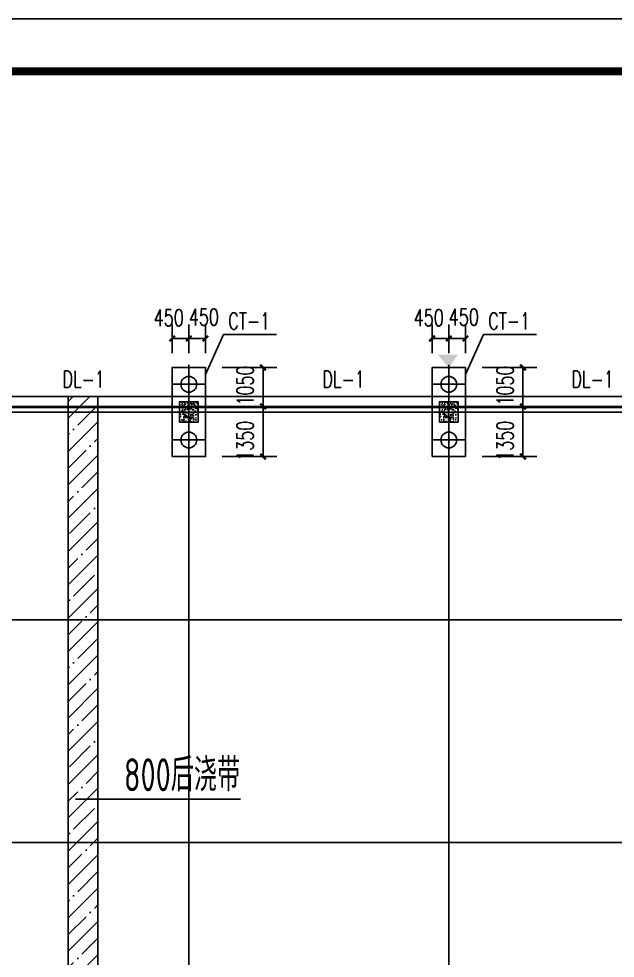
# Model space of a CAD drawing. Extents: x 180850 to 1400258, y 48356 to 327067.
# Drawn here: x 343599 to 359660, y 195061 to 220382 of the extents above; entities that cross this region are included whole.
import ezdxf

# ---------------------------------------------------------------- set-up
doc = ezdxf.new("R2010")
doc.units = 0
doc.header["$LTSCALE"] = 1000
for name, color, linetype in [('DIM_LEAD', 3, 'Continuous'), ('DOTE', 1, 'Continuous'), ('GZ', 50, 'Continuous'), ('NUM', 7, 'Continuous'), ('PUB_DIM', 3, 'Continuous'), ('PUB_HATCH', 8, 'Continuous'), ('PUB_TEXT', 7, 'Continuous'), ('PUB_TITLE', 4, 'Continuous'), ('YCX', 90, 'Continuous'), ('承台', 2, 'Continuous'), ('桩', 201, 'Continuous')]:
    doc.layers.add(name, color=color, linetype=linetype)
doc.styles.add('_TCH_DIM_T3', font='SIMPLEX', dxfattribs={"width": 0.705882, "bigfont": 'GBCBIG'})
doc.styles.add('TSSD_Norm', font='tssdeng.shx', dxfattribs={"bigfont": 'hztxt.shx'})
doc.dimstyles.new('_TCH_ARCH&&150', dxfattribs={"dimtxt": 446.25, "dimasz": 150, "dimexe": 375, "dimexo": 450, "dimgap": 189.375, "dimtad": 1, "dimdec": 0, "dimzin": 0, "dimdsep": 46, "dimtxsty": '_TCH_DIM_T3', "dimblk": 'ARCHTICK', "dimcen": 0.09, "dimclrd": 3, "dimclre": 3, "dimclrt": 7, "dimazin": 2, "dimtfac": 1, "dimtdec": 0, "dimtix": 1, "dimtmove": 2, "dimatfit": 3, "dimfxl": 1, "dimtolj": 1, "dimtzin": 0, "dimarcsym": 0})

# ---------------------------------------------------------------- blocks, each defined once
blk = doc.blocks.new('A$C33B20A31')
at = {"layer": 'GZ'}
for points in [[(27550, 35200), (27750, 35200), (27750, 35210), (27657, 35210), (27653, 35215), (27653, 35485), (27657, 35490), (27750, 35490), (27750, 35500), (27550, 35500), (27550, 35490), (27643, 35490), (27647, 35486), (27647, 35215), (27643, 35210), (27550, 35210), (27550, 35200)], [(34550, 35200), (34750, 35200), (34750, 35210), (34657, 35210), (34653, 35215), (34653, 35485), (34657, 35490), (34750, 35490), (34750, 35500), (34550, 35500), (34550, 35490), (34643, 35490), (34647, 35486), (34647, 35215), (34643, 35210), (34550, 35210), (34550, 35200)]]:
    blk.add_lwpolyline(points, close=True, dxfattribs=at)
blk = doc.blocks.new('_ArchTick')
at = {"color": 0, "linetype": 'ByBlock', "const_width": 0.4}
blk.add_lwpolyline([(-0.5, -0.5), (0.5, 0.5)], dxfattribs=at)
blk = doc.blocks.new('*D1071')
at = {"color": 3, "lineweight": -2, "transparency": 16777216}
for p, q in [((354728, 211368), (354728, 212139)), ((355178, 211368), (355178, 212139)), ((354728, 211764), (355178, 211764))]:
    blk.add_line(p, q, dxfattribs=at)
at = {"layer": 'Defpoints', "color": 0, "transparency": 16777216}
for p in [(355178, 211764), (354728, 210918), (355178, 210918)]:
    blk.add_point(p, dxfattribs=at)
at = {"color": 3, "lineweight": -2, "transparency": 16777216, "xscale": 150, "yscale": 150, "zscale": 150, "rotation": 180}
blk.add_blockref('_ArchTick', (354728, 211764), dxfattribs=at)
at = {"color": 3, "lineweight": -2, "transparency": 16777216, "xscale": 150, "yscale": 150, "zscale": 150}
blk.add_blockref('_ArchTick', (355178, 211764), dxfattribs=at)
at = {"color": 7, "transparency": 16777216, "insert": (354638, 212324), "char_height": 446.2, "attachment_point": 5, "style": '_TCH_DIM_T3'}
blk.add_mtext('\\A1;450', dxfattribs=at)
blk = doc.blocks.new('*D1072')
at = {"color": 3, "lineweight": -2, "transparency": 16777216}
for p, q in [((355178, 211368), (355178, 212139)), ((355628, 211368), (355628, 212139)), ((355178, 211764), (355628, 211764))]:
    blk.add_line(p, q, dxfattribs=at)
at = {"layer": 'Defpoints', "color": 0, "transparency": 16777216}
for p in [(355628, 211764), (355178, 210918), (355628, 210918)]:
    blk.add_point(p, dxfattribs=at)
at = {"color": 3, "lineweight": -2, "transparency": 16777216, "xscale": 150, "yscale": 150, "zscale": 150, "rotation": 180}
blk.add_blockref('_ArchTick', (355178, 211764), dxfattribs=at)
at = {"color": 3, "lineweight": -2, "transparency": 16777216, "xscale": 150, "yscale": 150, "zscale": 150}
blk.add_blockref('_ArchTick', (355628, 211764), dxfattribs=at)
at = {"color": 7, "transparency": 16777216, "insert": (355584, 212341), "char_height": 446.2, "attachment_point": 5, "style": '_TCH_DIM_T3'}
blk.add_mtext('\\A1;450', dxfattribs=at)
blk = doc.blocks.new('*D1073')
at = {"color": 3, "lineweight": -2, "transparency": 16777216}
for p, q in [((356078, 209932), (357552, 209932)), ((357177, 209932), (357177, 208583)), ((356078, 208583), (357552, 208583))]:
    blk.add_line(p, q, dxfattribs=at)
at = {"layer": 'Defpoints', "color": 0, "transparency": 16777216}
for p in [(355628, 209932), (355628, 208583), (357177, 208583)]:
    blk.add_point(p, dxfattribs=at)
at = {"color": 3, "lineweight": -2, "transparency": 16777216, "xscale": 150, "yscale": 150, "zscale": 150}
for p, rotation in [((357177, 209932), 90), ((357177, 208583), 270)]:
    blk.add_blockref('_ArchTick', p, dxfattribs=dict(at, rotation=rotation))
at = {"color": 7, "transparency": 16777216, "insert": (356695, 209008), "char_height": 446.2, "attachment_point": 5, "rotation": 90, "style": '_TCH_DIM_T3'}
blk.add_mtext('\\A1;1350', dxfattribs=at)
blk = doc.blocks.new('*D1074')
at = {"color": 3, "lineweight": -2, "transparency": 16777216}
for p, q in [((356078, 210983), (357552, 210983)), ((357177, 210983), (357177, 209932)), ((356078, 209932), (357552, 209932))]:
    blk.add_line(p, q, dxfattribs=at)
at = {"layer": 'Defpoints', "color": 0, "transparency": 16777216}
for p in [(355628, 210983), (355628, 209932), (357177, 209932)]:
    blk.add_point(p, dxfattribs=at)
at = {"color": 3, "lineweight": -2, "transparency": 16777216, "xscale": 150, "yscale": 150, "zscale": 150}
for p, rotation in [((357177, 210983), 90), ((357177, 209932), 270)]:
    blk.add_blockref('_ArchTick', p, dxfattribs=dict(at, rotation=rotation))
at = {"color": 7, "transparency": 16777216, "insert": (356695, 210496), "char_height": 446.2, "attachment_point": 5, "rotation": 90, "style": '_TCH_DIM_T3'}
blk.add_mtext('\\A1;1050', dxfattribs=at)
blk = doc.blocks.new('*D1127')
at = {"color": 3, "lineweight": -2, "transparency": 16777216}
for p, q in [((347728, 211368), (347728, 212139)), ((348178, 211368), (348178, 212139)), ((347728, 211764), (348178, 211764))]:
    blk.add_line(p, q, dxfattribs=at)
at = {"layer": 'Defpoints', "color": 0, "transparency": 16777216}
for p in [(348178, 211764), (347728, 210918), (348178, 210918)]:
    blk.add_point(p, dxfattribs=at)
at = {"color": 3, "lineweight": -2, "transparency": 16777216, "xscale": 150, "yscale": 150, "zscale": 150, "rotation": 180}
blk.add_blockref('_ArchTick', (347728, 211764), dxfattribs=at)
at = {"color": 3, "lineweight": -2, "transparency": 16777216, "xscale": 150, "yscale": 150, "zscale": 150}
blk.add_blockref('_ArchTick', (348178, 211764), dxfattribs=at)
at = {"color": 7, "transparency": 16777216, "insert": (347638, 212324), "char_height": 446.2, "attachment_point": 5, "style": '_TCH_DIM_T3'}
blk.add_mtext('\\A1;450', dxfattribs=at)
blk = doc.blocks.new('*D1128')
at = {"color": 3, "lineweight": -2, "transparency": 16777216}
for p, q in [((348178, 211368), (348178, 212139)), ((348628, 211368), (348628, 212139)), ((348178, 211764), (348628, 211764))]:
    blk.add_line(p, q, dxfattribs=at)
at = {"layer": 'Defpoints', "color": 0, "transparency": 16777216}
for p in [(348628, 211764), (348178, 210918), (348628, 210918)]:
    blk.add_point(p, dxfattribs=at)
at = {"color": 3, "lineweight": -2, "transparency": 16777216, "xscale": 150, "yscale": 150, "zscale": 150, "rotation": 180}
blk.add_blockref('_ArchTick', (348178, 211764), dxfattribs=at)
at = {"color": 3, "lineweight": -2, "transparency": 16777216, "xscale": 150, "yscale": 150, "zscale": 150}
blk.add_blockref('_ArchTick', (348628, 211764), dxfattribs=at)
at = {"color": 7, "transparency": 16777216, "insert": (348584, 212341), "char_height": 446.2, "attachment_point": 5, "style": '_TCH_DIM_T3'}
blk.add_mtext('\\A1;450', dxfattribs=at)
blk = doc.blocks.new('*D1129')
at = {"color": 3, "lineweight": -2, "transparency": 16777216}
for p, q in [((349078, 209932), (350552, 209932)), ((350177, 209932), (350177, 208583)), ((349078, 208583), (350552, 208583))]:
    blk.add_line(p, q, dxfattribs=at)
at = {"layer": 'Defpoints', "color": 0, "transparency": 16777216}
for p in [(348628, 209932), (348628, 208583), (350177, 208583)]:
    blk.add_point(p, dxfattribs=at)
at = {"color": 3, "lineweight": -2, "transparency": 16777216, "xscale": 150, "yscale": 150, "zscale": 150}
for p, rotation in [((350177, 209932), 90), ((350177, 208583), 270)]:
    blk.add_blockref('_ArchTick', p, dxfattribs=dict(at, rotation=rotation))
at = {"color": 7, "transparency": 16777216, "insert": (349695, 209008), "char_height": 446.2, "attachment_point": 5, "rotation": 90, "style": '_TCH_DIM_T3'}
blk.add_mtext('\\A1;1350', dxfattribs=at)
blk = doc.blocks.new('*D1130')
at = {"color": 3, "lineweight": -2, "transparency": 16777216}
for p, q in [((349078, 210983), (350552, 210983)), ((350177, 210983), (350177, 209932)), ((349078, 209932), (350552, 209932))]:
    blk.add_line(p, q, dxfattribs=at)
at = {"layer": 'Defpoints', "color": 0, "transparency": 16777216}
for p in [(348628, 210983), (348628, 209932), (350177, 209932)]:
    blk.add_point(p, dxfattribs=at)
at = {"color": 3, "lineweight": -2, "transparency": 16777216, "xscale": 150, "yscale": 150, "zscale": 150}
for p, rotation in [((350177, 210983), 90), ((350177, 209932), 270)]:
    blk.add_blockref('_ArchTick', p, dxfattribs=dict(at, rotation=rotation))
at = {"color": 7, "transparency": 16777216, "insert": (349695, 210496), "char_height": 446.2, "attachment_point": 5, "rotation": 90, "style": '_TCH_DIM_T3'}
blk.add_mtext('\\A1;1050', dxfattribs=at)

msp = doc.modelspace()

# ---------------------------------------------------------------- hatches: boundary and pattern name
h = msp.add_hatch()
h.set_pattern_fill('ANSI35', color=8, scale=200)
h.set_pattern_definition([(45, (-159840.15, 39809.76), (-449.0128, 449.0128), []), (45, (-159391.14, 39809.76), (-449.0128, 449.0128), [793.75, -158.75, 0, -158.75])])
h.paths.add_polyline_path([(345731.12, 210202.35), (344931.12, 210202.35), (344931.16, 174162.35), (345731.16, 174162.35)])
at = {"layer": 'PUB_HATCH', "linetype": 'ByBlock', "ltscale": 0.1}
h = msp.add_hatch(dxfattribs=at)
h.set_pattern_fill('AR-CONC', color=8, scale=100, angle=180)
h.set_pattern_definition([(230, (2289257.47, 935771.33), (-182.184669, 15.939086), [19.05, -209.55]), (175, (2289257.47, 935771.33), (35.242826, -191.056643), [15.24, -167.64]), (280.451, (2289242.29, 935772.66), (-146.942502, -175.116688), [16.19, -178.09]), (226.1842, (2289257.47, 935720.53), (-271.07904, 42.042328), [28.575, -314.325]), (276.6356, (2289234.88, 935724.03), (-237.404234, -247.425556), [24.285, -267.135]), (171.184, (2289257.47, 935720.53), (-237.404606, -247.425118), [22.86, -251.46]), (201, (2289232.07, 935733.23), (-151.61488, 102.265519), [19.05, -209.55]), (146, (2289232.07, 935733.23), (-61.802028, -184.187966), [15.24, -167.64]), (251.4514, (2289219.43, 935741.75), (-213.416491, -81.922858), [16.19, -178.09]), (217.5, (2289257.47, 935771.33), (-3.0886033, -84.5550389), [0, -165.608, 0, -170.18, 0, -168.275]), (187.5, (2289257.47, 935771.33), (-66.8196625, -100.180575), [0, -97.028, 0, -161.798, 0, -64.135]), (147.5, (2289314.11, 935771.33), (-135.5905952, 5.728744), [0, -63.5, 0, -198.12, 0, -262.89]), (137.5, (2289339.51, 935771.33), (-148.1291814, -25.426491), [0, -82.55, 0, -131.572, 0, -186.69])])
h.paths.add_polyline_path([(347928.29, 210057.61), (348428.29, 210057.61), (348428.29, 209507.61), (347928.29, 209507.61)])
h = msp.add_hatch(dxfattribs=at)
h.set_pattern_fill('AR-CONC', color=8, scale=100, angle=180)
h.set_pattern_definition([(230, (2296257.47, 935771.33), (-182.184669, 15.939086), [19.05, -209.55]), (175, (2296257.47, 935771.33), (35.242826, -191.056643), [15.24, -167.64]), (280.451, (2296242.29, 935772.66), (-146.942502, -175.116688), [16.19, -178.09]), (226.1842, (2296257.47, 935720.53), (-271.07904, 42.042328), [28.575, -314.325]), (276.6356, (2296234.88, 935724.03), (-237.404234, -247.425556), [24.285, -267.135]), (171.184, (2296257.47, 935720.53), (-237.404606, -247.425118), [22.86, -251.46]), (201, (2296232.07, 935733.23), (-151.61488, 102.265519), [19.05, -209.55]), (146, (2296232.07, 935733.23), (-61.802028, -184.187966), [15.24, -167.64]), (251.4514, (2296219.43, 935741.75), (-213.416491, -81.922858), [16.19, -178.09]), (217.5, (2296257.47, 935771.33), (-3.0886033, -84.5550389), [0, -165.608, 0, -170.18, 0, -168.275]), (187.5, (2296257.47, 935771.33), (-66.8196625, -100.180575), [0, -97.028, 0, -161.798, 0, -64.135]), (147.5, (2296314.11, 935771.33), (-135.5905952, 5.728744), [0, -63.5, 0, -198.12, 0, -262.89]), (137.5, (2296339.51, 935771.33), (-148.1291814, -25.426491), [0, -82.55, 0, -131.572, 0, -186.69])])
h.paths.add_polyline_path([(354928.29, 210057.61), (355428.29, 210057.61), (355428.29, 209507.61), (354928.29, 209507.61)])

# ---------------------------------------------------------------- linework, layer by layer
for points in [[(320258.16, 210202.35), (370298.16, 210202.35), (370298.16, 174162.35), (320258.16, 174162.35)], [(347928.29, 209507.61), (348428.29, 209507.61), (348428.29, 210057.61), (347928.29, 210057.61)], [(354928.29, 209507.61), (355428.29, 209507.61), (355428.29, 210057.61), (354928.29, 210057.61)], [(320558.16, 209902.35), (369998.16, 209902.35), (369998.16, 174462.35), (320558.16, 174462.35)]]:
    msp.add_lwpolyline(points, close=True)
at = {"layer": 'DIM_LEAD'}
for p, q in [((348628.17, 210789.9), (349115.06, 211870.2)), ((349115.06, 211870.2), (350536.78, 211870.2)), ((355628.17, 210789.9), (356115.06, 211870.2)), ((356115.06, 211870.2), (357536.78, 211870.2)), ((345124.98, 199350.48), (349570.87, 199350.48))]:
    msp.add_line(p, q, dxfattribs=at)
at = {"layer": 'DOTE'}
for p, q in [((348178.16, 173307.35), (348178.16, 211057.35)), ((355178.16, 173307.35), (355178.16, 211057.35)), ((319403.16, 209932.35), (371278.16, 209932.35)), ((319400.16, 209782.61), (371275.16, 209782.61)), ((319403.16, 204182.35), (371278.16, 204182.35)), ((319403.16, 198182.35), (371278.16, 198182.35))]:
    msp.add_line(p, q, dxfattribs=at)
at = {"layer": 'PUB_DIM'}
msp.add_lwpolyline([(344931.16, 174162.35), (345731.16, 174162.35), (345731.12, 210202.35), (344931.12, 210202.35)], close=True, dxfattribs=at)
at = {"layer": 'PUB_TEXT', "color": 5}
msp.add_solid([(355427.73, 211327.14), (355178.16, 210982.61), (354883.33, 211327.14)], dxfattribs=at)
at = {"layer": 'PUB_TITLE'}
msp.add_lwpolyline([(306908.52, 220381.89), (425837.69, 220381.89), (425837.69, 136381.97), (306908.52, 136381.97)], close=True, dxfattribs=at)
at = {"layer": 'PUB_TITLE', "const_width": 212.12}
msp.add_lwpolyline([(310443.87, 137796.11), (310443.87, 218967.75), (424423.55, 218967.75), (424423.55, 137796.11)], close=True, dxfattribs=at)
at = {"layer": '承台'}
for points in [[(347728.17, 208582.61), (348628.17, 208582.61), (348628.17, 210982.61), (347728.17, 210982.61)], [(354728.17, 208582.61), (355628.17, 208582.61), (355628.17, 210982.61), (354728.17, 210982.61)]]:
    msp.add_lwpolyline(points, close=True, dxfattribs=at)
at = {"layer": '桩'}
for p, q in [((348178.15, 210955.63), (348178.15, 209953.63)), ((355178.15, 210955.63), (355178.15, 209953.63)), ((347752.15, 210529.63), (348604.15, 210529.63)), ((354752.15, 210529.63), (355604.15, 210529.63)), ((348178.15, 208603.63), (348178.15, 209360.63)), ((355178.15, 208603.63), (355178.15, 209360.63)), ((347752.15, 209029.63), (348604.15, 209029.63)), ((354752.15, 209029.63), (355604.15, 209029.63))]:
    msp.add_line(p, q, dxfattribs=at)
for centre in [(348178.15, 210529.63), (355178.15, 210529.63), (348178.15, 209029.63), (355178.15, 209029.63)]:
    msp.add_circle(centre, 213, dxfattribs=at)

# ---------------------------------------------------------------- block references
msp.add_blockref('A$C33B20A31', (320528.16, 174432.35))

# ---------------------------------------------------------------- texts
at = {"layer": 'NUM', "style": 'TSSD_Norm', "width": 0.7}
msp.add_text('800后浇带', height=890, dxfattribs=at).set_placement((346428.95, 199560.48))
at = {"layer": 'YCX', "style": '_TCH_DIM_T3', "width": 0.705882}
for p in [(349238.88, 212010.18), (356238.88, 212010.18)]:
    msp.add_text('CT-1', height=450, dxfattribs=at).set_placement(p)
at = {"layer": '承台', "color": 6, "style": '_TCH_DIM_T3', "width": 0.705882}
for p in [(344773.67, 210439.84), (351773.67, 210439.84), (358479.58, 210439.84)]:
    msp.add_text('DL-1', height=450, dxfattribs=at).set_placement(p)

# ---------------------------------------------------------------- dimensions: what is measured, and where the dimension line sits
for base, p1, p2, picture, middle in [((348178.17, 211763.95), (347728.17, 210918.39), (348178.17, 210918.39), '*D1127', (347638.18, 212324.46)), ((348628.17, 211763.95), (348178.17, 210918.39), (348628.17, 210918.39), '*D1128', (348583.55, 212341.1)), ((355178.17, 211763.95), (354728.17, 210918.39), (355178.17, 210918.39), '*D1071', (354638.18, 212324.46)), ((355628.17, 211763.95), (355178.17, 210918.39), (355628.17, 210918.39), '*D1072', (355583.55, 212341.1))]:
    dim = msp.add_linear_dim(base=base, p1=p1, p2=p2, dimstyle='_TCH_ARCH&&150')
    dim.commit()
    dim.dimension.update_dxf_attribs({"geometry": picture, "text_midpoint": middle, "dimtype": 160})
for base, p1, p2, picture, middle in [((350176.78, 209932.35), (348628.17, 210982.61), (348628.17, 209932.35), '*D1130', (349695.21, 210496.14)), ((357176.78, 209932.35), (355628.17, 210982.61), (355628.17, 209932.35), '*D1074', (356695.21, 210496.14)), ((350176.78, 208582.61), (348628.17, 209932.35), (348628.17, 208582.61), '*D1129', (349695.21, 209008.08)), ((357176.78, 208582.61), (355628.17, 209932.35), (355628.17, 208582.61), '*D1073', (356695.21, 209008.08))]:
    dim = msp.add_linear_dim(base=base, p1=p1, p2=p2, angle=90, dimstyle='_TCH_ARCH&&150')
    dim.commit()
    dim.dimension.update_dxf_attribs({"geometry": picture, "text_midpoint": middle, "dimtype": 160})

doc.saveas('drawing.dxf')
